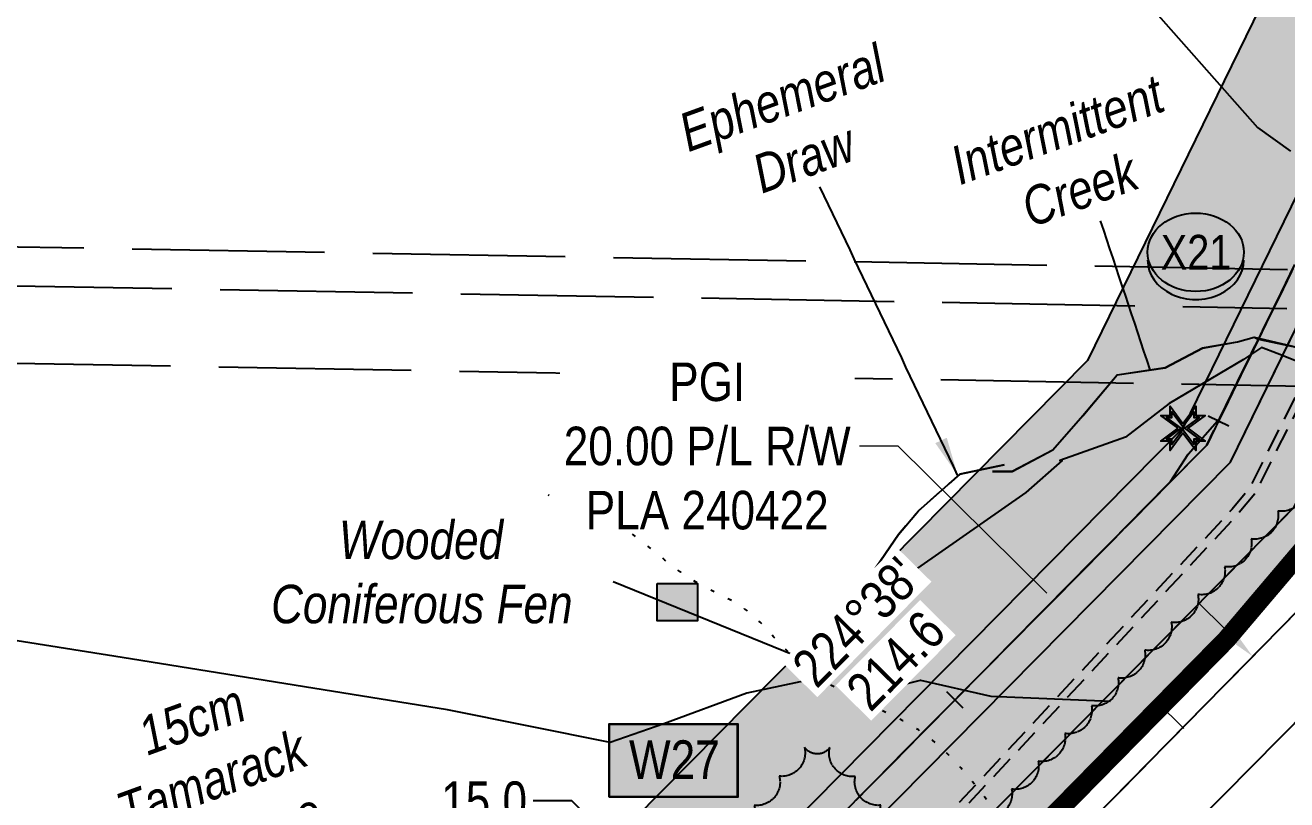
# Model space of a CAD drawing. Extents: x 406232 to 435383, y 6039561 to 6052989.
# Drawn here: x 421554.1 to 421881.6, y 6046353.9 to 6046555.1 of the extents above; entities that cross this region are included whole.
import ezdxf
from ezdxf.enums import TextEntityAlignment as Align

# ---------------------------------------------------------------- set-up
doc = ezdxf.new("R2010")
doc.units = 0
doc.header["$LTSCALE"] = 5
doc.header["$PDSIZE"] = 0.5
for name, pattern in [('0', [1, 1, 0]), ('foc-ACCESSROAD', [3.75, 2.5, -1.25]), ('foc-TIELINE', [1.875, 1.25, -0.625]), ('foc-TOPO', [1, 0.2, -0.8]), ('foc-TOPO-ephemeral', [6.25, 3.125, -0.625, 0.625, -0.625, 0.625, -0.625]), ('foc-UNSURVEYED', [12.5, 10, -2.5]), ('UG_PIPE', [1.875, 1.25, -0.625])]:
    doc.linetypes.add(name, pattern=pattern)
doc.layers.get('Defpoints').update_dxf_attribs({"color": 9})
for name, color, linetype in [('AS-PIPE-UG', 44, 'UG_PIPE'), ('AS-ROADS', 254, 'Continuous'), ('AS-UNDERLAY-H', 141, 'Continuous'), ('F-AR', 190, 'foc-ACCESSROAD'), ('F-RW', 190, 'Continuous'), ('L-BD', 7, 'Continuous'), ('L-MON', 1, 'Continuous'), ('L-USEC', 7, 'foc-UNSURVEYED'), ('P-BUFFER-H 30m', 51, 'Continuous'), ('P-CHAINAGE-CL', 201, 'foc-TIELINE'), ('P-CROSSINGS', 250, 'Continuous'), ('P-PROPOSED', 10, 'Continuous'), ('P-PROPOSED-H', 21, 'Continuous'), ('P-TEMP-BLOCKS', 250, 'Continuous'), ('P-TXT', 4, 'Continuous'), ('T-BUSH', 110, '0'), ('T-BUSH-T', 110, 'Continuous'), ('T-CREEK', 160, 'Continuous'), ('T-DRAW', 143, 'foc-TOPO-ephemeral'), ('T-SLOPE', 48, 'Continuous'), ('T-VEGETATION-CHANGE', 104, 'foc-TOPO'), ('T-WATER-T', 170, 'Continuous'), ('WETLAND', 143, 'Continuous'), ('WETLAND-T', 146, 'Continuous')]:
    doc.layers.add(name, color=color, linetype=linetype)
doc.layers.add('F-RW-T', color=190, linetype='Continuous', lineweight=9)
doc.styles.add('80CG', font='ARIALN.TTF', dxfattribs={"height": 10})
doc.styles.add('80L', font='ARIALN.TTF', dxfattribs={"height": 10})
doc.styles.add('Crossing', font='ARIALN.TTF', dxfattribs={"height": 10})
doc.styles.add('foc-LtypeFont', font='ARIALN.TTF', dxfattribs={"height": 7.35})
doc.linetypes.add('foc-TOPO-flowdirection-NOLINE', pattern='A,0,[">",foc-LtypeFont,S=0.3,R=0,X=0,Y=-0.945],-20,[">",foc-LtypeFont,S=0.3,R=0,X=0,Y=-0.945],0', length=20)
doc.dimstyles.new('Compass 5 000', dxfattribs={"dimscale": 5, "dimtxt": 9, "dimasz": 2, "dimexe": 0.2, "dimexo": 0.0625, "dimgap": 0.5, "dimtad": 0, "dimtih": 1, "dimtoh": 1, "dimzin": 0, "dimdsep": 46, "dimtxsty": '80CG', "dimcen": 0.1, "dimse1": 1, "dimse2": 1, "dimclrd": 256, "dimclrt": 256, "dimaunit": 1, "dimadec": 4, "dimazin": 0, "dimtfac": 0.06, "dimtofl": 0, "dimtmove": 0, "dimatfit": 1, "dimfxl": 0.2, "dimtolj": 1, "dimtzin": 0, "dimlwd": -1, "dimarcsym": 0})

# ---------------------------------------------------------------- blocks, each defined once
blk = doc.blocks.new('*D445')
at = {"layer": 'Defpoints', "color": 0, "transparency": 16777216}
for p in [(421866.47, 6046384.88), (421886.98, 6046377.19), (421880.69, 6046370.83)]:
    blk.add_point(p, dxfattribs=at)
at = {"layer": 'F-RW-T', "transparency": 16777216}
for p, q in [((421865.64, 6046398.27), (421858.53, 6046405.29)), ((421894.09, 6046370.16), (421934.18, 6046330.56)), ((421934.18, 6046330.56), (421944.18, 6046330.56))]:
    blk.add_line(p, q, dxfattribs=at)
for points in [[(421866.81, 6046399.45), (421864.47, 6046397.08), (421872.75, 6046391.24)], [(421895.26, 6046371.35), (421892.92, 6046368.98), (421886.98, 6046377.19)]]:
    blk.add_solid(points, dxfattribs=at)
at = {"layer": 'F-RW-T', "transparency": 16777216, "insert": (421983.72, 6046330.56), "char_height": 10, "attachment_point": 5, "style": '80CG', "bg_fill": 3, "box_fill_scale": 1.1, "bg_fill_color": 256, "bg_fill_true_color": 13158600, "bg_fill_transparency": 0}
blk.add_mtext('\\A1;CNRL\\P20.00 P/L R/W\\PPlan 812 2216\\PPLA 800697', dxfattribs=at)
blk = doc.blocks.new('*D446')
at = {"layer": 'Defpoints', "color": 0, "transparency": 16777216}
for p in [(421830.54, 6046404.66), (421826.49, 6046400.56), (421844.77, 6046390.61)]:
    blk.add_point(p, dxfattribs=at)
at = {"layer": 'F-RW-T', "transparency": 16777216}
for p, q in [((421780.72, 6046445.78), (421770.72, 6046445.78)), ((421819.38, 6046407.59), (421780.72, 6046445.78)), ((421847.83, 6046379.48), (421854.95, 6046372.45))]:
    blk.add_line(p, q, dxfattribs=at)
for points in [[(421820.55, 6046408.78), (421818.21, 6046406.41), (421826.49, 6046400.56)], [(421849.01, 6046380.67), (421846.66, 6046378.29), (421840.72, 6046386.51)]]:
    blk.add_solid(points, dxfattribs=at)
at = {"layer": 'F-RW-T', "transparency": 16777216, "insert": (421731.18, 6046445.78), "char_height": 10, "attachment_point": 5, "style": '80CG', "bg_fill": 3, "box_fill_scale": 1.1, "bg_fill_color": 256, "bg_fill_true_color": 13158600, "bg_fill_transparency": 0}
blk.add_mtext('\\A1;PGI\\P20.00 P/L R/W\\PPLA 240422', dxfattribs=at)
blk = doc.blocks.new('TEMP')
h = blk.add_hatch(color=255)
h.dxf.hatch_style = 1
h.paths.add_polyline_path([(0, 0.251), (-0.666, 1.152), (-0.666, 0.666), (-1.152, 0.666), (-0.251, 0), (-1.152, -0.666), (-0.666, -0.666), (-0.666, -1.152), (0, -0.251), (0.666, -1.152), (0.666, -0.666), (1.152, -0.666), (0.251, 0), (1.152, 0.666), (0.666, 0.666), (0.666, 1.152)])
h.paths.add_polyline_path([(0.566, 0.849), (0.566, 0.566), (0.849, 0.566), (0.083, 0), (0.849, -0.566), (0.566, -0.566), (0.566, -0.849), (0, -0.083), (-0.566, -0.849), (-0.566, -0.566), (-0.849, -0.566), (-0.083, 0), (-0.849, 0.566), (-0.566, 0.566), (-0.566, 0.849), (0, 0.083)], flags=16)
h = blk.add_hatch(color=1)
h.dxf.hatch_style = 1
h.paths.add_polyline_path([(0, 0.083), (-0.566, 0.849), (-0.566, 0.566), (-0.849, 0.566), (-0.083, 0), (-0.849, -0.566), (-0.566, -0.566), (-0.566, -0.849), (0, -0.083), (0.566, -0.849), (0.566, -0.566), (0.849, -0.566), (0.083, 0), (0.849, 0.566), (0.566, 0.566), (0.566, 0.849)])
at = {"color": 1}
for p, q in [((-0.083, 0), (0.083, 0)), ((0, 0.083), (0, -0.083))]:
    blk.add_line(p, q, dxfattribs=at)
at = {"color": 255, "flags": 128}
blk.add_lwpolyline([(-0.251, 0), (-1.152, 0.666), (-0.666, 0.666), (-0.666, 1.152), (0, 0.251), (0.666, 1.152), (0.666, 0.666), (1.152, 0.666), (0.251, 0), (1.152, -0.666), (0.666, -0.666), (0.666, -1.152), (0, -0.251), (-0.666, -1.152), (-0.666, -0.666), (-1.152, -0.666)], close=True, dxfattribs=at)
at = {"color": 1, "flags": 128}
blk.add_lwpolyline([(-0.083, 0), (-0.849, 0.566), (-0.566, 0.566), (-0.566, 0.849), (0, 0.083), (0.566, 0.849), (0.566, 0.566), (0.849, 0.566), (0.083, 0), (0.849, -0.566), (0.566, -0.566), (0.566, -0.849), (0, -0.083), (-0.566, -0.849), (-0.566, -0.566), (-0.849, -0.566)], close=True, dxfattribs=at)
blk = doc.blocks.new('*D515')
at = {"layer": 'Defpoints', "color": 0, "transparency": 16777216}
for p in [(421745.92, 6046340.3), (421756.59, 6046329.77), (421727.95, 6046322.1)]:
    blk.add_point(p, dxfattribs=at)
at = {"layer": 'P-TXT', "transparency": 16777216}
for p, q in [((421696.01, 6046353.64), (421686.01, 6046353.64)), ((421720.83, 6046329.13), (421696.01, 6046353.64)), ((421745.73, 6046304.54), (421752.85, 6046297.51))]:
    blk.add_line(p, q, dxfattribs=at)
for points in [[(421722, 6046330.31), (421719.66, 6046327.94), (421727.95, 6046322.1)], [(421746.9, 6046305.73), (421744.56, 6046303.36), (421738.62, 6046311.57)]]:
    blk.add_solid(points, dxfattribs=at)
at = {"layer": 'P-TXT', "transparency": 16777216, "insert": (421673.26, 6046353.64), "char_height": 10, "attachment_point": 5, "style": '80CG'}
blk.add_mtext('\\A1;15.0', dxfattribs=at)
blk = doc.blocks.new('Temporary Area')
h = blk.add_hatch(color=191)
h.dxf.hatch_style = 1
h.paths.add_polyline_path([(-16.83, -9.44), (16.33, -9.44), (16.33, 9.05), (-16.83, 9.05)])
at = {"color": 250}
for points in [[(-17.03, -9.64), (16.53, -9.64), (16.53, 9.25), (-17.03, 9.25)], [(-16.93, -9.54), (16.43, -9.54), (16.43, 9.15), (-16.93, 9.15)]]:
    blk.add_lwpolyline(points, close=True, dxfattribs=at)
at = {"color": 250, "style": '80L'}
blk.add_attdef('TEMPORARY', text='', height=9, dxfattribs=at).set_placement((0, -0.15), align=Align.MIDDLE_CENTER)
blk = doc.blocks.new('xing2')
h = blk.add_hatch(color=50)
h.dxf.hatch_style = 1
edge = h.paths.add_edge_path()
edge.add_ellipse((0, 0), major_axis=(-12.5, 0), ratio=0.816297, start_angle=0, end_angle=360)
h = blk.add_hatch(color=250)
h.dxf.hatch_style = 1
edge = h.paths.add_edge_path()
edge.add_ellipse((0, -2.05), major_axis=(-12.5, 0), ratio=0.816297, start_angle=0, end_angle=180)
edge.add_line((12.5, -2.05), (12.5, 0))
edge.add_ellipse((0, 0), major_axis=(-12.5, 0), ratio=0.816297, start_angle=0, end_angle=180, ccw=False)
edge.add_line((-12.5, 0), (-12.5, -2.05))
at = {"color": 250}
blk.add_ellipse((0, 0), major_axis=(-12.5, 0), ratio=0.816297, dxfattribs=at)
blk.add_ellipse((0, -2.05), major_axis=(-12.5, 0), ratio=0.816297, start_param=0, end_param=3.141593, dxfattribs=at)
at = {"color": 250, "style": 'Crossing'}
blk.add_attdef('CROSSING', text='', height=9, dxfattribs=at).set_placement((0.09, 0.02), align=Align.MIDDLE_CENTER)
at = {"color": 250, "style": 'Crossing', "flags": 1}
for tag, p in [('OWNER', (0.09, -12.49)), ('DESCRIPTION', (0.09, -25.77)), ('LOCATION', (0.09, -39.3)), ('DWG_REF', (0.09, -52.84))]:
    blk.add_attdef(tag, text='', height=9, dxfattribs=at).set_placement(p, align=Align.MIDDLE_CENTER)

msp = doc.modelspace()

# ---------------------------------------------------------------- hatches: boundary and pattern name
at = {"layer": 'AS-UNDERLAY-H'}
h = msp.add_hatch(color=256, dxfattribs=at)
h.dxf.hatch_style = 1
h.paths.add_polyline_path([(421718.203, 6046410.133), (421728.691, 6046410.133), (421728.691, 6046400.39), (421718.203, 6046400.39)])
at = {"layer": 'P-BUFFER-H 30m'}
h = msp.add_hatch(color=256, dxfattribs=at)
h.dxf.hatch_style = 1
edge = h.paths.add_edge_path()
edge.add_line((422078.669, 6046739.07), (422091.406, 6046743.276))
edge.add_line((422091.406, 6046743.276), (422159.052, 6046746.994))
edge.add_arc((422157.406, 6046776.935), 29.986, 273.1459, 290.20378)
edge.add_line((422167.762, 6046748.794), (422184.143, 6046754.822))
edge.add_arc((422173.786, 6046782.963), 29.986, 290.20378, 320.86286)
edge.add_line((422197.045, 6046764.037), (422348.716, 6046950.421))
edge.add_arc((422325.458, 6046969.348), 29.986, 320.86286, 323.33395)
edge.add_line((422349.51, 6046951.441), (422399.023, 6047017.95))
edge.add_arc((422374.97, 6047035.856), 29.986, 323.33395, 335.22695)
edge.add_line((422402.197, 6047023.291), (422416.923, 6047055.2))
edge.add_arc((422389.696, 6047067.765), 29.986, 335.22695, 389.96272)
edge.add_line((422415.675, 6047082.741), (422097.869, 6047634.025))
edge.add_line((422097.869, 6047634.025), (422176.617, 6047866.451))
edge.add_arc((422148.217, 6047876.073), 29.986, 341.28303, 350.34858)
edge.add_line((422177.779, 6047871.046), (422216.802, 6048100.513))
edge.add_line((422216.802, 6048100.513), (422619.954, 6048513.275))
edge.add_arc((422598.502, 6048534.228), 29.986, 315.6749, 328.0327)
edge.add_arc((423027.778, 6049193.767), 786.938, 233.619087, 239.124397, ccw=False)
edge.add_line((422561.006, 6048560.211), (422153.361, 6048142.848))
edge.add_arc((422174.813, 6048121.896), 29.986, 135.6749, 170.34853)
edge.add_line((422145.251, 6048126.923), (422104.471, 6047887.126))
edge.add_line((422104.471, 6047887.126), (422020.339, 6047638.81))
edge.add_arc((422048.739, 6047629.188), 29.986, 161.28303, 209.96272)
edge.add_line((422022.76, 6047614.212), (422339.099, 6047065.472))
edge.add_line((422339.099, 6047065.472), (422336.093, 6047058.958))
edge.add_line((422336.093, 6047058.958), (422289.957, 6046996.985))
edge.add_line((422289.957, 6046996.985), (422147.087, 6046821.416))
edge.add_line((422147.087, 6046821.416), (422081.327, 6046817.801))
edge.add_arc((422082.973, 6046787.86), 29.986, 93.1459, 108.27547)
edge.add_line((422073.57, 6046816.334), (422044.337, 6046806.68))
edge.add_arc((422053.741, 6046778.206), 29.986, 108.27547, 136.71459)
edge.add_line((422031.912, 6046798.766), (421950.911, 6046712.766))
edge.add_arc((421972.74, 6046692.206), 29.986, 136.71459, 153.9725)
edge.add_line((421945.794, 6046705.365), (421829.892, 6046468.019))
edge.add_line((421829.892, 6046468.019), (421682.659, 6046318.916))
edge.add_arc((421703.995, 6046297.847), 29.986, 135.36133, 149.54377)
edge.add_line((421678.147, 6046313.046), (421542.211, 6046081.869))
edge.add_line((421542.211, 6046081.869), (421518.908, 6046052.69))
edge.add_arc((421542.34, 6046033.978), 29.986, 141.38985, 231.38985)
edge.add_line((421523.628, 6046010.546), (421558.775, 6045982.478))
edge.add_line((421558.775, 6045982.478), (421517.661, 6045930.994))
edge.add_arc((421541.092, 6045912.282), 29.986, 141.38985, 231.38985)
edge.add_line((421522.38, 6045888.85), (421539.649, 6045875.06))
edge.add_line((421539.649, 6045875.06), (421549.279, 6045736.701))
edge.add_line((421549.279, 6045736.701), (421371.933, 6045442.559))
edge.add_line((421371.933, 6045442.559), (421241.803, 6045246.163))
edge.add_arc((421266.8, 6045229.601), 29.986, 146.47195, 178.67792)
edge.add_line((421236.822, 6045230.292), (421226.276, 6044773.342))
edge.add_arc((421256.255, 6044772.65), 29.986, 178.67792, 186.87826)
edge.add_line((421226.484, 6044769.059), (421243.384, 6044628.964))
edge.add_line((421243.384, 6044628.964), (421276.513, 6044131.456))
edge.add_line((421276.513, 6044131.456), (421265.916, 6043833.544))
edge.add_line((421265.916, 6043833.544), (421226.079, 6042854.329))
edge.add_line((421226.079, 6042854.329), (421217.113, 6042635.181))
edge.add_line((421217.113, 6042635.181), (421201.691, 6042634.376))
edge.add_arc((421203.255, 6042604.431), 29.986, 92.98912, 124.70638)
edge.add_line((421186.181, 6042629.082), (421141.768, 6042598.321))
edge.add_line((421141.768, 6042598.321), (421082.239, 6042574.607))
edge.add_line((421082.239, 6042574.607), (420991.134, 6042558.346))
edge.add_arc((420996.402, 6042528.826), 29.986, 100.11985, 107.66455)
edge.add_line((420987.303, 6042557.399), (420935.116, 6042540.779))
edge.add_arc((420944.215, 6042512.207), 29.986, 107.66455, 188.71673)
edge.add_line((420914.575, 6042507.662), (420925.485, 6042436.504))
edge.add_arc((420955.125, 6042441.048), 29.986, 188.71673, 293.19001)
edge.add_arc((420969.945, 6042443.319), 29.986, 264.23499, 368.71673)
edge.add_line((420999.585, 6042447.864), (420994.502, 6042481.016))
edge.add_line((420994.502, 6042481.016), (421007.225, 6042485.068))
edge.add_line((421007.225, 6042485.068), (421057.718, 6042494.08))
edge.add_line((421057.718, 6042494.08), (421087.36, 6042336.645))
edge.add_arc((421116.829, 6042342.193), 29.986, 190.66276, 295.14027)
edge.add_arc((421131.563, 6042344.967), 29.986, 266.18524, 370.66276)
edge.add_line((421161.032, 6042350.515), (421130.419, 6042513.105))
edge.add_line((421130.419, 6042513.105), (421174.267, 6042530.573))
edge.add_arc((421163.17, 6042558.43), 29.986, 291.72064, 304.70638)
edge.add_line((421180.243, 6042533.779), (421218.361, 6042560.179))
edge.add_line((421218.361, 6042560.179), (421261.944, 6042562.454))
edge.add_arc((421260.38, 6042592.4), 29.986, 272.98912, 357.65718)
edge.add_line((421290.341, 6042591.174), (421300.983, 6042851.272))
edge.add_line((421300.983, 6042851.272), (421340.824, 6043830.611))
edge.add_arc((421310.863, 6043831.83), 29.986, 357.67037, 357.96277)
edge.add_line((421340.83, 6043830.764), (421351.513, 6044131.087))
edge.add_arc((421321.546, 6044132.153), 29.986, 357.96277, 363.80973)
edge.add_line((421351.466, 6044134.145), (421318.071, 6044635.642))
edge.add_arc((421288.151, 6044633.65), 29.986, 3.80973, 6.88899)
edge.add_line((421317.92, 6044637.247), (421301.297, 6044774.84))
edge.add_line((421301.297, 6044774.84), (421311.468, 6045215.581))
edge.add_line((421311.468, 6045215.581), (421434.955, 6045401.951))
edge.add_arc((421409.958, 6045418.514), 29.986, 326.47195, 328.91305)
edge.add_line((421435.638, 6045403.031), (421620.817, 6045710.164))
edge.add_arc((421595.137, 6045725.647), 29.986, 328.91305, 363.98161)
edge.add_line((421625.051, 6045727.729), (421613.063, 6045899.966))
edge.add_arc((421583.149, 6045897.884), 29.986, 3.98161, 45.395)
edge.add_line((421604.205, 6045919.233), (421645.422, 6045970.846))
edge.add_arc((421621.991, 6045989.558), 29.986, 321.38985, 411.38985)
edge.add_line((421640.703, 6046012.989), (421605.299, 6046041.262))
edge.add_line((421605.299, 6046041.262), (421739.932, 6046270.224))
edge.add_line((421739.932, 6046270.224), (421888.413, 6046420.589))
edge.add_arc((421867.076, 6046441.659), 29.986, 315.36133, 333.9725)
edge.add_line((421894.021, 6046428.501), (422010.162, 6046666.336))
edge.add_line((422010.162, 6046666.336), (422078.669, 6046739.07))
at = {"layer": 'P-PROPOSED-H'}
h = msp.add_hatch(color=256, dxfattribs=at)
h.dxf.hatch_style = 1
edge = h.paths.add_edge_path()
edge.add_line((421288.151, 6044633.65), (421271.269, 6044773.38))
edge.add_line((421271.269, 6044773.38), (421281.69, 6045224.927))
edge.add_line((421281.69, 6045224.927), (421409.958, 6045418.514))
edge.add_line((421409.958, 6045418.514), (421595.137, 6045725.647))
edge.add_line((421595.137, 6045725.647), (421583.149, 6045897.884))
edge.add_line((421583.149, 6045897.884), (421562.164, 6045914.641))
edge.add_line((421562.164, 6045914.641), (421621.991, 6045989.558))
edge.add_line((421621.991, 6045989.558), (421563.412, 6046036.337))
edge.add_line((421563.412, 6046036.337), (421579.359, 6046056.306))
edge.add_line((421579.359, 6046056.306), (421715.974, 6046288.639))
edge.add_line((421715.974, 6046288.639), (421867.076, 6046441.659))
edge.add_line((421867.076, 6046441.659), (421985.214, 6046683.583))
edge.add_line((421985.214, 6046683.583), (422062.05, 6046765.161))
edge.add_line((422062.05, 6046765.161), (422085.784, 6046772.999))
edge.add_line((422085.784, 6046772.999), (422157.406, 6046776.935))
edge.add_line((422157.406, 6046776.935), (422173.786, 6046782.963))
edge.add_line((422173.786, 6046782.963), (422325.458, 6046969.348))
edge.add_line((422325.458, 6046969.348), (422374.97, 6047035.856))
edge.add_line((422374.97, 6047035.856), (422389.696, 6047067.765))
edge.add_line((422389.696, 6047067.765), (422065.116, 6047630.8))
edge.add_line((422065.116, 6047630.8), (422148.217, 6047876.073))
edge.add_line((422148.217, 6047876.073), (422188.809, 6048114.768))
edge.add_line((422188.809, 6048114.768), (422598.502, 6048534.228))
edge.add_arc((423027.778, 6049193.767), 786.938, 235.830003, 236.941005, ccw=False)
edge.add_line((422585.794, 6048542.675), (422174.813, 6048121.896))
edge.add_line((422174.813, 6048121.896), (422133.634, 6047879.756))
edge.add_line((422133.634, 6047879.756), (422048.739, 6047629.188))
edge.add_line((422048.739, 6047629.188), (422372.83, 6047067.001))
edge.add_line((422372.83, 6047067.001), (422362.011, 6047043.557))
edge.add_line((422362.011, 6047043.557), (422313.624, 6046978.56))
edge.add_line((422313.624, 6046978.56), (422164.751, 6046795.615))
edge.add_line((422164.751, 6046795.615), (422154.338, 6046791.783))
edge.add_line((422154.338, 6046791.783), (422082.973, 6046787.86))
edge.add_line((422082.973, 6046787.86), (422053.741, 6046778.206))
edge.add_line((422053.741, 6046778.206), (421972.74, 6046692.206))
edge.add_line((421972.74, 6046692.206), (421854.681, 6046450.445))
edge.add_line((421854.681, 6046450.445), (421703.995, 6046297.847))
edge.add_line((421703.995, 6046297.847), (421566.976, 6046064.827))
edge.add_line((421566.976, 6046064.827), (421542.34, 6046033.978))
edge.add_line((421542.34, 6046033.978), (421600.919, 6045987.198))
edge.add_line((421600.919, 6045987.198), (421541.092, 6045912.282))
edge.add_line((421541.092, 6045912.282), (421568.649, 6045890.276))
edge.add_line((421568.649, 6045890.276), (421579.851, 6045729.331))
edge.add_line((421579.851, 6045729.331), (421397.283, 6045426.529))
edge.add_line((421397.283, 6045426.529), (421266.8, 6045229.601))
edge.add_line((421266.8, 6045229.601), (421256.255, 6044772.65))
edge.add_line((421256.255, 6044772.65), (421273.25, 6044631.758))
edge.add_line((421273.25, 6044631.758), (421306.535, 6044131.921))
edge.add_line((421306.535, 6044131.921), (421295.88, 6043832.401))
edge.add_line((421295.88, 6043832.401), (421256.041, 6042853.11))
edge.add_line((421256.041, 6042853.11), (421245.958, 6042606.66))
edge.add_line((421245.958, 6042606.66), (421203.255, 6042604.431))
edge.add_line((421203.255, 6042604.431), (421156.036, 6042571.727))
edge.add_line((421156.036, 6042571.727), (421090.506, 6042545.622))
edge.add_line((421090.506, 6042545.622), (420996.402, 6042528.826))
edge.add_line((420996.402, 6042528.826), (420944.215, 6042512.207))
edge.add_line((420944.215, 6042512.207), (420955.125, 6042441.048))
edge.add_line((420955.125, 6042441.048), (420969.945, 6042443.319))
edge.add_line((420969.945, 6042443.319), (420960.978, 6042501.81))
edge.add_line((420960.978, 6042501.81), (421000.01, 6042514.24))
edge.add_line((421000.01, 6042514.24), (421081.691, 6042528.819))
edge.add_line((421081.691, 6042528.819), (421116.829, 6042342.193))
edge.add_line((421116.829, 6042342.193), (421131.563, 6042344.967))
edge.add_line((421131.563, 6042344.967), (421096.382, 6042531.824))
edge.add_line((421096.382, 6042531.824), (421163.17, 6042558.43))
edge.add_line((421163.17, 6042558.43), (421208.29, 6042589.68))
edge.add_line((421208.29, 6042589.68), (421260.38, 6042592.4))
edge.add_line((421260.38, 6042592.4), (421271.021, 6042852.497))
edge.add_line((421271.021, 6042852.497), (421310.863, 6043831.83))
edge.add_line((421310.863, 6043831.83), (421321.546, 6044132.153))
edge.add_line((421321.546, 6044132.153), (421288.151, 6044633.65))

# ---------------------------------------------------------------- linework, layer by layer
at = {"layer": 'AS-PIPE-UG', "flags": 128}
for points in [[(422588.531, 6047373.113), (422559.251, 6047335.426), (422519.953, 6047284.32), (422436.712, 6047129.151), (422394.271, 6047045.44), (422386.6, 6047031.708), (422377.629, 6047019.982), (422333.11, 6046957.994), (422317.232, 6046939.716), (422189.53, 6046787.387), (422180.474, 6046777.718), (422166.555, 6046770.016), (422160.88, 6046766.976), (422153.41, 6046765.307), (422106.411, 6046757.777), (422092.804, 6046756.225), (422078.364, 6046753.547), (422070.862, 6046750.466), (422065.61, 6046747.067), (422003.275, 6046687.397), (421993.778, 6046676.89), (421993.756, 6046676.908), (421989.898, 6046669.4), (421877.222, 6046445.447), (421871.844, 6046434.653), (421867.496, 6046429.434), (421725.754, 6046277.072), (421607.655, 6046081.375), (421588.041, 6046049.128), (421561.01, 6046012.988), (421557.515, 6046009.386), (421555.235, 6046008.725), (421552.894, 6046009.836), (421550.151, 6046009.826), (421546.852, 6046007.765), (421538.659, 6045997.298)], [(422590.973, 6047373.069), (422560.68, 6047334.078), (422521.517, 6047283.147), (422438.392, 6047128.195), (422395.941, 6047044.464), (422388.152, 6047030.52), (422379.09, 6047018.676), (422334.523, 6046956.621), (422318.581, 6046938.269), (422190.847, 6046785.902), (422181.458, 6046775.878), (422167.161, 6046767.967), (422161.153, 6046764.748), (422153.254, 6046762.984), (422106.117, 6046755.431), (422092.542, 6046753.883), (422078.46, 6046751.271), (422071.435, 6046748.386), (422066.597, 6046745.255), (422004.51, 6046685.823), (421995.235, 6046675.562), (421991.59, 6046668.468), (421878.922, 6046444.53), (421873.409, 6046433.466), (421868.819, 6046427.956), (421727.213, 6046275.74), (421609.252, 6046080.272), (421589.57, 6046047.914), (421562.363, 6046011.538)]]:
    msp.add_lwpolyline(points, dxfattribs=at)
at = {"layer": 'AS-ROADS', "const_width": 4.998, "flags": 128}
msp.add_lwpolyline([(421353.026, 6045823.327), (421371.044, 6045829.495), (421412.699, 6045848.325), (421493.697, 6045897.925), (421584.438, 6046008.888), (421615.117, 6046049.602), (421632.814, 6046082.037), (421667.155, 6046155.626), (421696.659, 6046209.709), (421719.069, 6046240.926), (421750.356, 6046277.924), (421865.99, 6046395.568), (421891.235, 6046425.328), (421905.606, 6046449.745), (421957.336, 6046566.852), (421994.768, 6046643.82), (422016.828, 6046678.535), (422048.307, 6046710.75), (422083.291, 6046733.632), (422123.695, 6046745.433), (422155.606, 6046749.082), (422178.188, 6046754.306), (422204.859, 6046773.603), (422381.26, 6046989.296)], dxfattribs=at)
at = {"layer": 'AS-UNDERLAY-H'}
msp.add_lwpolyline([(421718.203, 6046410.133), (421728.691, 6046410.133), (421728.691, 6046400.39), (421718.203, 6046400.39)], close=True, dxfattribs=at)
at = {"layer": 'Defpoints'}
for points in [[(421775.083, 6046359.125, 847.098), (421782.434, 6046366.643, 846.888), (421790.116, 6046374.441, 848.007), (421795.811, 6046380.161, 848.424), (421802.812, 6046387.27, 847.345), (421810.003, 6046394.591, 846.607), (421817.98, 6046402.67, 846.827), (421825.644, 6046410.444, 845.885), (421830.474, 6046415.334, 844.458), (421837.354, 6046422.276, 844.208), (421844.651, 6046429.669, 843.796), (421851.433, 6046436.598, 843.568), (421856.087, 6046443.728, 842.945), (421864.261, 6046453.036, 842.428), (421868.868, 6046462.534, 841.662), (421871.864, 6046468.626, 841.053), (421873.009, 6046471.064, 840.753), (421873.423, 6046471.882, 840.695), (421873.8, 6046472.546, 840.747), (421874.016, 6046473.065, 840.704), (421874.175, 6046473.376, 840.672), (421874.2, 6046473.545, 840.389), (421874.303, 6046473.662, 840.406), (421874.391, 6046473.912, 840.46), (421874.531, 6046474.193, 840.594), (421874.713, 6046474.41, 840.69), (421874.876, 6046474.841, 840.565), (421875.083, 6046475.251, 840.646), (421875.141, 6046475.442, 840.734), (421875.173, 6046475.53, 840.823), (421875.341, 6046475.731, 840.988), (421878.941, 6046483.147, 840.748), (421883.786, 6046493.019, 840.854)], [(421882.92, 6046491.188, 840.608), (421880.727, 6046486.697, 840.452), (421878.534, 6046482.206, 840.564), (421876.341, 6046477.715, 840.515), (421874.148, 6046473.224, 840.287), (421871.955, 6046468.733, 840.828), (421869.761, 6046464.243, 841.251), (421867.568, 6046459.752, 841.491), (421865.375, 6046455.261, 841.88), (421863.182, 6046450.77, 842.374), (421860.879, 6046446.052, 842.64), (421857.545, 6046442.676, 842.762), (421854.033, 6046439.12, 843.016), (421850.521, 6046435.563, 843.223), (421847.01, 6046432.007, 843.349), (421843.498, 6046428.451, 843.506), (421839.987, 6046424.895, 843.806), (421836.475, 6046421.339, 843.934), (421832.964, 6046417.783, 844.091), (421829.452, 6046414.227, 844.5), (421825.94, 6046410.671, 845.474), (421822.429, 6046407.114, 846.075), (421818.917, 6046403.558, 846.481), (421815.406, 6046400.002, 846.537), (421811.894, 6046396.446, 846.382), (421808.383, 6046392.89, 846.259), (421804.871, 6046389.334, 846.696), (421801.36, 6046385.778, 847.293), (421797.848, 6046382.221, 847.867), (421794.336, 6046378.665, 848.133), (421790.825, 6046375.109, 847.94), (421787.313, 6046371.553, 847.195), (421783.802, 6046367.997, 846.68), (421780.29, 6046364.441, 846.615), (421776.779, 6046360.885, 846.839), (421773.267, 6046357.328, 846.93), (421769.755, 6046353.772, 846.927)]]:
    msp.add_polyline3d(points, dxfattribs=at)
at = {"layer": 'Defpoints', "color": 2}
msp.add_polyline3d([(421805.211, 6046439.253, 843.15), (421810.363, 6046439.245, 843.324), (421820.898, 6046444.817, 842.716), (421828.676, 6046453.689, 842.393), (421837.624, 6046464.313, 841.911), (421850.089, 6046466.162, 841.487), (421859.764, 6046471.26, 841.281), (421868.836, 6046472.858, 841.089), (421873.144, 6046474.075, 840.797), (421874.2, 6046473.545, 840.389), (421885.721, 6046471.14, 840.699), (421899.793, 6046468.019, 840.756), (421904.962, 6046477.146, 840.183), (421930.853, 6046471.66, 838.163), (421934.183, 6046469.434, 838.02), (421944.995, 6046468.429, 837.649), (421951.718, 6046473.135, 837.059), (421954.692, 6046470.438, 837.407), (421954.896, 6046469.323, 837.389), (421963.377, 6046464.815, 836.63), (421968.079, 6046457.381, 835.575)], dxfattribs=at)
at = {"layer": 'F-AR'}
for points in [[(421731.946, 6046276.363), (421883.602, 6046429.943), (421883.602, 6046429.943), (422001.845, 6046672.082), (422073.129, 6046747.767), (422089.532, 6046753.184), (422161.497, 6046757.139), (422185.833, 6046766.095), (422297.864, 6046903.766)], [(422300.72, 6046875.604), (422197.88, 6046749.227), (422165.587, 6046737.343), (422093.28, 6046733.369), (422084.208, 6046730.373), (422018.477, 6046660.585), (421936.186, 6046493.314), (421921.601, 6046463.407), (421899.707, 6046418.521), (421747.918, 6046264.086)]]:
    msp.add_lwpolyline(points, dxfattribs=at)
at = {"layer": 'F-RW'}
for points in [[(422596.965, 6047372.962), (422564.187, 6047333.387), (422526.005, 6047281.334), (422440.12, 6047129.293), (422392.244, 6047025.595), (422341.184, 6046957.098), (422185.831, 6046766.094), (422161.497, 6046757.139), (422089.532, 6046753.184), (422073.129, 6046747.767), (422001.845, 6046672.082), (421883.602, 6046429.943), (421731.946, 6046276.363), (421595.869, 6046044.945), (421482.187, 6045902.59), (421450.772, 6045883.399), (421432.73, 6045620.569), (421425.289, 6045526.771), (421304.444, 6045344.447), (421292.017, 6044806.847), (421358.969, 6044805.336), (421354.605, 6044607.607), (421421.736, 6044507.172)], [(421412.793, 6045622.044), (421431.535, 6045895.073), (421468.762, 6045917.815), (421579.359, 6046056.306), (421715.974, 6046288.639), (421867.076, 6046441.659), (421985.213, 6046683.58), (422062.05, 6046765.161), (422085.784, 6046772.999), (422157.406, 6046776.935), (422173.782, 6046782.962), (422325.408, 6046969.384), (422374.969, 6047035.869), (422422.313, 6047138.414), (422509.183, 6047292.2), (422548.416, 6047345.685), (422571.387, 6047373.42)], [(421255.566, 6045591.14), (421319.501, 6045669.896), (421338.774, 6045693.057), (421453.726, 6045834.915), (421453.726, 6045834.915), (421612.379, 6046033.584), (421747.918, 6046264.086), (421899.707, 6046418.521), (421921.601, 6046463.407), (421936.186, 6046493.314), (422031.386, 6046688.527), (422197.88, 6046749.227), (422300.72, 6046875.604), (422357.013, 6046944.781), (422357.013, 6046944.781), (422357.013, 6046944.781), (422357.013, 6046944.781), (422461.384, 6047073.2), (422461.384, 6047073.2), (422632.233, 6047283.256), (422695.246, 6047360.729), (422703.643, 6047371.053)], [(422209.927, 6046732.359), (422045.839, 6046672.553), (421958.238, 6046492.921), (421943.653, 6046463.014), (421916.24, 6046406.811), (421763.438, 6046252.133), (421628, 6046021.109), (421481.848, 6045838.094), (421525.525, 6045803.331), (421513.073, 6045787.695), (421473.777, 6045818.97), (421469.303, 6045822.385), (421469.303, 6045822.385), (421354.306, 6045680.471), (421344.875, 6045669.447), (421263.142, 6045568.842)]]:
    msp.add_lwpolyline(points, dxfattribs=at)
at = {"layer": 'L-USEC'}
for p, q in [((421881.808, 6046491.636), (421479.892, 6046498.799)), ((421479.732, 6046488.746), (421881.649, 6046481.584)), ((421479.373, 6046468.642), (421881.291, 6046461.48)), ((421881.291, 6046461.48), (422283.21, 6046454.316))]:
    msp.add_line(p, q, dxfattribs=at)
at = {"layer": 'P-BUFFER-H 30m', "flags": 128}
for points in [[(422022.76, 6047614.212), (422339.099, 6047065.472), (422336.093, 6047058.958), (422289.957, 6046996.985), (422147.087, 6046821.416), (422081.327, 6046817.801, 0.0661113), (422073.57, 6046816.334), (422044.337, 6046806.68, 0.1247299), (422031.912, 6046798.766), (421950.911, 6046712.766, 0.0754445), (421945.794, 6046705.365), (421829.892, 6046468.019), (421682.659, 6046318.916, 0.0619617), (421678.147, 6046313.046), (421542.211, 6046081.869), (421518.908, 6046052.69, 0.4142136), (421523.628, 6046010.546), (421558.775, 6045982.478), (421517.661, 6045930.994, 0.4142136), (421522.38, 6045888.85), (421539.649, 6045875.06), (421549.279, 6045736.701), (421371.933, 6045442.559)], [(421435.638, 6045403.031), (421620.817, 6045710.164, 0.1542209), (421625.051, 6045727.729), (421613.063, 6045899.966, 0.1826928), (421604.205, 6045919.233), (421645.422, 6045970.846, 0.4142136), (421640.703, 6046012.989), (421605.299, 6046041.262), (421739.932, 6046270.224), (421888.413, 6046420.589, 0.0813855), (421894.021, 6046428.501), (422010.162, 6046666.336), (422078.669, 6046739.07), (422091.406, 6046743.276), (422159.052, 6046746.994, 0.0745668), (422167.762, 6046748.794), (422184.143, 6046754.822, 0.1345792), (422197.045, 6046764.037), (422348.716, 6046950.421, 0.0107826)]]:
    msp.add_lwpolyline(points, format="xyb", dxfattribs=at)
at = {"layer": 'P-CHAINAGE-CL'}
for p, q in [((421866.617, 6046450.97, 842.207), (421861.228, 6046453.601, 842.207)), ((421863.563, 6046452.461), (421864.282, 6046452.11)), ((421797.655, 6046377.758, 848.043), (421793.388, 6046381.972, 848.043)), ((421795.237, 6046380.146), (421795.806, 6046379.584))]:
    msp.add_line(p, q, dxfattribs=at)
at = {"layer": 'P-CHAINAGE-CL', "flags": 128}
msp.add_lwpolyline([(420962.535, 6042442.184), (420952.596, 6042507.008), (420998.206, 6042521.533), (421092.573, 6042538.376), (421158.81, 6042564.763, 0.0567217), (421160.304, 6042565.564), (421205.772, 6042597.055), (421253.169, 6042599.53), (421263.531, 6042852.806), (421303.371, 6043832.097, 0.0012758), (421303.372, 6043832.135), (421314.063, 6044132.673), (421280.679, 6044632.878), (421263.762, 6044773.015), (421274.245, 6045227.264), (421403.532, 6045422.388), (421587.494, 6045727.489), (421575.899, 6045894.08), (421551.628, 6045913.461), (421611.455, 6045988.378), (421552.876, 6046035.158), (421573.167, 6046060.567), (421709.985, 6046293.243), (421860.879, 6046446.052), (421978.977, 6046687.895), (422057.895, 6046771.684), (422084.379, 6046780.43), (422155.872, 6046784.359), (422169.269, 6046789.289), (422319.637, 6046974.084), (422368.491, 6047039.707), (422381.263, 6047067.383), (422056.927, 6047629.994), (422140.925, 6047877.913), (422181.811, 6048118.332), (422592.148, 6048538.451), (422680.425, 6048628.833), (422681.316, 6048717.307)], format="xyb", dxfattribs=at)
at = {"layer": 'P-PROPOSED', "flags": 128}
for points in [[(422048.739, 6047629.188), (422372.83, 6047067.001), (422362.011, 6047043.557), (422313.624, 6046978.56), (422164.751, 6046795.615), (422154.338, 6046791.783), (422082.973, 6046787.86), (422053.741, 6046778.206), (421972.74, 6046692.206), (421854.681, 6046450.445), (421703.995, 6046297.847), (421566.976, 6046064.827), (421542.34, 6046033.978), (421600.919, 6045987.198), (421541.092, 6045912.282), (421568.649, 6045890.276), (421579.851, 6045729.331), (421397.283, 6045426.529), (421266.8, 6045229.601), (421256.255, 6044772.65), (421273.25, 6044631.758), (421306.535, 6044131.921)], [(421321.546, 6044132.153), (421288.151, 6044633.65), (421271.269, 6044773.38), (421281.69, 6045224.927), (421409.958, 6045418.514), (421595.137, 6045725.647), (421583.149, 6045897.884), (421562.164, 6045914.641), (421621.991, 6045989.558), (421563.412, 6046036.337), (421579.359, 6046056.306), (421715.974, 6046288.639), (421867.076, 6046441.659), (421985.214, 6046683.583), (422062.05, 6046765.161), (422085.784, 6046772.999), (422157.406, 6046776.935), (422173.786, 6046782.963), (422325.458, 6046969.348), (422374.97, 6047035.856), (422389.696, 6047067.765), (422065.116, 6047630.8)]]:
    msp.add_lwpolyline(points, dxfattribs=at)
at = {"layer": 'T-BUSH', "flags": 128}
msp.add_lwpolyline([(421811.927, 6046757.834, -0.5205671), (421821.091, 6046761.827, -0.5205671), (421830.853, 6046763.88, -0.5205671), (421840.525, 6046766.228, -0.5205671), (421849.687, 6046770.222, -0.5205671), (421858.849, 6046774.217, -0.5205671), (421867.791, 6046778.655, -0.5205671), (421876.488, 6046783.581, -0.5205671), (421884.132, 6046789.867, -0.5205671), (421892.979, 6046791.292, -0.5205671), (421902.712, 6046789.123, -0.5205671), (421912.022, 6046785.49, -0.5205671), (421921.149, 6046781.417, -0.5205671), (421929.695, 6046776.321, -0.5205671), (421937.811, 6046770.487, -0.5205671), (421945.827, 6046764.517, -0.5205671), (421952.283, 6046757.026, -0.5205671), (421957.873, 6046748.745, -0.5205671), (421963.123, 6046740.239, -0.5205671), (421969.571, 6046732.626, -0.5205671), (421976.691, 6046725.855, -0.5205671), (421986.06, 6046722.373, -0.5205671), (421995.43, 6046718.891, -0.5205671), (422004.902, 6046715.7, -0.5205671), (422006.319, 6046710.525, -0.5205671), (421999.437, 6046703.276, -0.5205671), (421992.555, 6046696.026, -0.5205671), (421985.674, 6046688.777, -0.5205671), (421980.125, 6046680.6, -0.5205671), (421975.711, 6046671.631, -0.5205671), (421971.298, 6046662.663, -0.5205671), (421966.885, 6046653.695, -0.5205671), (421962.471, 6046644.726, -0.5205671), (421958.058, 6046635.758, -0.5205671), (421953.645, 6046626.79, -0.5205671), (421949.231, 6046617.821, -0.5205671), (421944.818, 6046608.853, -0.5205671), (421940.405, 6046599.885, -0.5205671), (421935.991, 6046590.916, -0.5205671), (421931.578, 6046581.948, -0.5205671), (421927.165, 6046572.98, -0.5205671), (421922.751, 6046564.011, -0.5205671), (421918.338, 6046555.043, -0.5205671), (421913.925, 6046546.075, -0.5205671), (421909.511, 6046537.106, -0.5205671), (421905.098, 6046528.138, -0.5205671), (421901.757, 6046519.482, -0.5205671), (421910.295, 6046514.283, -0.5205671), (421918.832, 6046509.085, -0.5205671), (421914.849, 6046499.99, -0.5205671), (421910.769, 6046490.865, -0.5205671), (421906.69, 6046481.74, -0.5205671), (421902.61, 6046472.615, -0.5205671), (421898.53, 6046463.49, -0.5205671), (421894.451, 6046454.365, -0.5205671), (421890.371, 6046445.24, -0.5205671), (421886.227, 6046436.158, -0.5205671), (421879.317, 6046428.937, -0.5205671), (421872.406, 6046421.715, -0.5205671), (421865.496, 6046414.493, -0.5205671), (421858.585, 6046407.271, -0.5205671), (421851.675, 6046400.049, -0.5205671), (421844.764, 6046392.828, -0.5205671), (421837.854, 6046385.606, -0.5205671), (421830.943, 6046378.384, -0.5205671), (421824.033, 6046371.162, -0.5205671), (421817.122, 6046363.94, -0.5205671), (421810.212, 6046356.719, -0.5205671), (421803.302, 6046349.497, -0.5205671), (421796.391, 6046342.275, -0.5205671), (421789.528, 6046337.577, -0.5205671), (421782.894, 6046345.054, -0.5205671), (421776.26, 6046352.531, -0.5205671), (421769.627, 6046360.007, -0.5205671), (421762.993, 6046367.484, -0.5205671), (421756.416, 6046367.638, -0.5205671), (421749.899, 6046360.059, -0.5205671), (421743.382, 6046352.48, -0.5205671), (421736.866, 6046344.901, -0.5205671), (421730.349, 6046337.322, -0.5205671), (421723.832, 6046329.743, -0.5205671), (421717.315, 6046322.164, -0.5205671), (421710.798, 6046314.585, -0.5205671), (421704.282, 6046307.006, -0.5205671), (421697.765, 6046299.427, -0.5205671), (421691.248, 6046291.848, -0.5205671), (421684.731, 6046284.269, -0.5205671), (421690.112, 6046278.681, -0.5205671), (421698.741, 6046273.636, -0.5205671), (421707.37, 6046268.59, -0.5205671), (421715.998, 6046263.545, -0.5205671), (421717.518, 6046256.619, -0.5205671), (421712.514, 6046247.966, -0.5205671), (421707.51, 6046239.313, -0.5205671), (421702.506, 6046230.661, -0.5205671), (421697.502, 6046222.008, -0.5205671), (421692.498, 6046213.355, -0.5205671), (421687.494, 6046204.703, -0.5205671), (421682.49, 6046196.05, -0.5205671), (421677.486, 6046187.397, -0.5205671), (421672.482, 6046178.745, -0.5205671), (421667.478, 6046170.092, -0.5205671), (421662.474, 6046161.439, -0.5205671), (421657.47, 6046152.787, -0.5205671), (421652.466, 6046144.134, -0.5205671), (421647.462, 6046135.481, -0.5205671), (421642.458, 6046126.829, -0.5205671), (421637.453, 6046118.176, -0.5205671), (421632.449, 6046109.523, -0.5205671), (421627.445, 6046100.871, -0.5205671), (421622.441, 6046092.218, -0.5205671), (421614.338, 6046097.544, -0.5205671), (421606.146, 6046103.272, -0.5205671), (421597.954, 6046108.999, -0.5205671), (421589.985, 6046113.288, -0.5205671), (421583.91, 6046105.35, -0.5205671), (421577.836, 6046097.413, -0.5205671), (421571.761, 6046089.475, -0.5205671), (421565.686, 6046081.537, -0.5205671), (421559.611, 6046073.6, -0.5205671), (421553.537, 6046065.662, -0.5205671), (421547.462, 6046057.724, -0.5205671), (421541.387, 6046049.787, -0.5205671), (421535.313, 6046041.849, -0.5205671), (421529.238, 6046033.911, -0.5205671), (421523.163, 6046025.974, -0.5205671), (421528.263, 6046019.643, -0.5205671), (421536.328, 6046013.738, -0.5205671), (421534.557, 6046006.335, -0.5205671), (421528.616, 6045998.297, -0.5205671), (421522.675, 6045990.259, -0.5205671), (421516.734, 6045982.221, -0.5205671), (421508.6, 6045984.49, -0.5205671), (421499.9, 6045989.413, -0.5205671), (421491.201, 6045994.336, -0.5205671), (421482.502, 6045999.259, -0.5205671), (421473.61, 6046003.818, -0.5205671), (421464.669, 6046008.287, -0.5205671), (421455.728, 6046012.756, -0.5205671), (421446.788, 6046017.226, -0.5205671), (421440.481, 6046020.378, -0.5205671)], format="xyb", dxfattribs=at)
at = {"layer": 'T-CREEK', "flags": 128}
msp.add_lwpolyline([(421805.209, 6046439.305), (421810.361, 6046439.297), (421820.896, 6046444.868), (421828.675, 6046453.74), (421837.623, 6046464.364), (421850.088, 6046466.214), (421859.762, 6046471.311), (421868.834, 6046472.909), (421873.142, 6046474.126), (421885.719, 6046471.191), (421899.791, 6046468.07), (421904.96, 6046477.197)], dxfattribs=at)
at = {"layer": 'T-DRAW', "linetype": 'foc-TOPO-flowdirection-NOLINE', "flags": 128}
msp.add_lwpolyline([(421706.765, 6046410.631), (421756.629, 6046390.386), (421763.821, 6046392.609), (421763.354, 6046397.29), (421766.304, 6046404.134), (421773.957, 6046412.707), (421780.833, 6046422.889), (421786.058, 6046429.024), (421796.806, 6046438.527), (421808.319, 6046440.954)], dxfattribs=at)
at = {"layer": 'T-DRAW', "flags": 128}
msp.add_lwpolyline([(421808.319, 6046440.954), (421796.806, 6046438.527), (421786.058, 6046429.024), (421780.833, 6046422.889), (421773.957, 6046412.707), (421766.304, 6046404.134), (421763.354, 6046397.29), (421763.821, 6046392.609), (421756.629, 6046390.386)], dxfattribs=at)
at = {"layer": 'T-SLOPE', "flags": 128}
msp.add_lwpolyline([(421778.953, 6046383.102), (421786.568, 6046384.975), (421804.837, 6046380.82), (421835.922, 6046379.571)], dxfattribs=at)
at = {"layer": 'T-VEGETATION-CHANGE'}
msp.add_spline([(421803.719, 6046354.046), (421787.322, 6046371.191), (421764.77, 6046382.906), (421748.833, 6046395.822), (421741.617, 6046403.032), (421728.687, 6046410.241), (421706.436, 6046426.462), (421689.897, 6046433.07)], degree=3, dxfattribs=at)
at = {"layer": 'WETLAND'}
for points in [[(421892.442, 6046736.242), (421831.599, 6046664.478), (421821.277, 6046622.357), (421842.94, 6046563.767), (421874.089, 6046528.574), (421882.624, 6046522.43)], [(421885.874, 6046467.18), (421879.15, 6046469.852), (421875.094, 6046471.465), (421870.393, 6046468.28), (421851.157, 6046456.908), (421839.799, 6046448.092), (421826.917, 6046443.54), (421822.731, 6046442.06), (421823.295, 6046442.079), (421813.875, 6046433.73), (421785.819, 6046414.121), (421775.974, 6046400.369), (421759.792, 6046385.545), (421741.429, 6046381.658), (421719.949, 6046373.664), (421706.029, 6046368.802), (421663.765, 6046377.332), (421579.296, 6046390.863), (421529.623, 6046398.82)]]:
    msp.add_lwpolyline(points, dxfattribs=at)

# ---------------------------------------------------------------- block references
at = {"layer": 'P-TEMP-BLOCKS'}
ref = msp.add_blockref('Temporary Area', (421722.658, 6046364.372), dxfattribs=at)
ref.add_attrib('TEMPORARY', 'W27', dxfattribs={"layer": '0', "color": 250, "height": 10, "style": '80L'}).set_placement((421722.658, 6046364.372), align=Align.MIDDLE_CENTER)

# ---------------------------------------------------------------- texts
at = {"layer": 'T-BUSH-T', "insert": (421562.614, 6046367.531), "char_height": 9.99082, "attachment_point": 1, "rotation": 20, "style": '80L'}
msp.add_mtext_dynamic_manual_height_columns('\\pi21.13138;{\\fArial Narrow|b0|i1|c0|p34;15cm \\P\\pi9.15058;Tamarack \\P\\pi11.23597;& Spruce}', width=68.36429, gutter_width=49.978, heights=[0], dxfattribs=at)
at = {"layer": 'T-WATER-T', "char_height": 9.99544, "attachment_point": 1, "rotation": 20, "style": '80L'}
for s, width, insert in [('\\pi0.32611;{\\fArial Narrow|b0|i1|c0|p34;Ephemeral \\P\\pi14.58632;Draw}', 55.9544, (421722.567, 6046531.394)), ('\\pi0.32611;{\\fArial Narrow|b0|i1|c0|p34;Intermittent \\P\\pi13.86018;Creek}', 57.8294, (421793.06, 6046522.821))]:
    msp.add_mtext_dynamic_manual_height_columns(s, width=width, gutter_width=49.977, heights=[0], dxfattribs=dict(at, insert=insert))
at = {"layer": 'WETLAND-T', "insert": (421611.717, 6046426.451), "char_height": 9.99544, "attachment_point": 1, "style": '80L'}
msp.add_mtext_dynamic_manual_height_columns('\\pi23.82845;{\\fArial Narrow|b0|i1|c0|p34;Wooded \\P\\pi6.23075;Coniferous Fen}', width=89.43182, gutter_width=49.977, heights=[0], dxfattribs=at)

# ---------------------------------------------------------------- dimensions: what is measured, and where the dimension line sits
at = {"layer": 'P-TXT'}
dim = msp.add_linear_dim(base=(421727.947, 6046322.102), p1=(421756.588, 6046329.769), p2=(421745.92, 6046340.304), angle=135.36133, text='15.0', dimstyle='Compass 5 000', dxfattribs=at)
dim.commit()
dim.dimension.update_dxf_attribs({"geometry": '*D515', "text_midpoint": (421673.255, 6046353.641), "dimtype": 161})

# ---------------------------------------------------------------- next in the draw order: texts
at = {"layer": 'L-BD', "insert": (421776.534, 6046393.675), "char_height": 9.9954, "width": 28.21127, "attachment_point": 2, "rotation": 45.3613, "style": '80L', "bg_fill": 3, "box_fill_scale": 1.15, "bg_fill_color": 256, "bg_fill_true_color": 256, "bg_fill_transparency": 0}
msp.add_mtext('214.6', dxfattribs=at)

# ---------------------------------------------------------------- next in the draw order: dimensions: what is measured, and where the dimension line sits
at = {"layer": 'F-RW-T'}
dim = msp.add_linear_dim(base=(421886.977, 6046377.189), p1=(421866.47, 6046384.876), p2=(421880.692, 6046370.827), angle=315.34948, text='CNRL\\P20.00 P/L R/W\\PPlan 812 2216\\PPLA 800697', dimstyle='Compass 5 000', override={"dimtfill": 1}, dxfattribs=at)
dim.commit()
dim.dimension.update_dxf_attribs({"geometry": '*D445', "text_midpoint": (421983.719, 6046330.558), "dimtype": 161})

# ---------------------------------------------------------------- next in the draw order: texts
at = {"layer": 'L-BD', "color": 5, "insert": (421766.392, 6046403.676), "char_height": 9.9954, "width": 39.15443, "attachment_point": 2, "rotation": 45.3613, "style": '80L', "bg_fill": 3, "box_fill_scale": 1.15, "bg_fill_color": 256, "bg_fill_true_color": 256, "bg_fill_transparency": 0}
msp.add_mtext("224°38'", dxfattribs=at)

# ---------------------------------------------------------------- next in the draw order: dimensions: what is measured, and where the dimension line sits
at = {"layer": 'F-RW-T'}
dim = msp.add_linear_dim(base=(421826.493, 6046400.563), p1=(421844.769, 6046390.607), p2=(421830.542, 6046404.662), angle=135.34926, text='PGI\\P20.00 P/L R/W\\PPLA 240422', dimstyle='Compass 5 000', override={"dimtfill": 1}, dxfattribs=at)
dim.commit()
dim.dimension.update_dxf_attribs({"geometry": '*D446', "text_midpoint": (421731.182, 6046445.78), "dimtype": 161})

# ---------------------------------------------------------------- next in the draw order: block references
at = {"layer": 'L-MON', "xscale": 4.997718399999929, "yscale": 4.997718399999929, "zscale": 4.997718399999929}
msp.add_blockref('TEMP', (421854.681, 6046450.445), dxfattribs=at)
at = {"layer": 'P-CROSSINGS', "xscale": 0.99954368, "yscale": 0.99954368, "zscale": 0.99954368}
msp.add_blockref('xing2', (421858.01, 6046496.161), dxfattribs=at).add_auto_attribs({'CROSSING': 'X21'})

# ---------------------------------------------------------------- next in the draw order: leaders
at = {"layer": 'T-WATER-T', "path_type": 1}
for points in [[(421796.2, 6046438.252), (421760.433, 6046513.195)], [(421846.189, 6046465.635), (421833.325, 6046504.325)]]:
    msp.add_leader(points, dimstyle='Compass 5 000', override={"dimgap": 0.5, "dimtad": 0}, dxfattribs=at)

doc.saveas('drawing.dxf')
